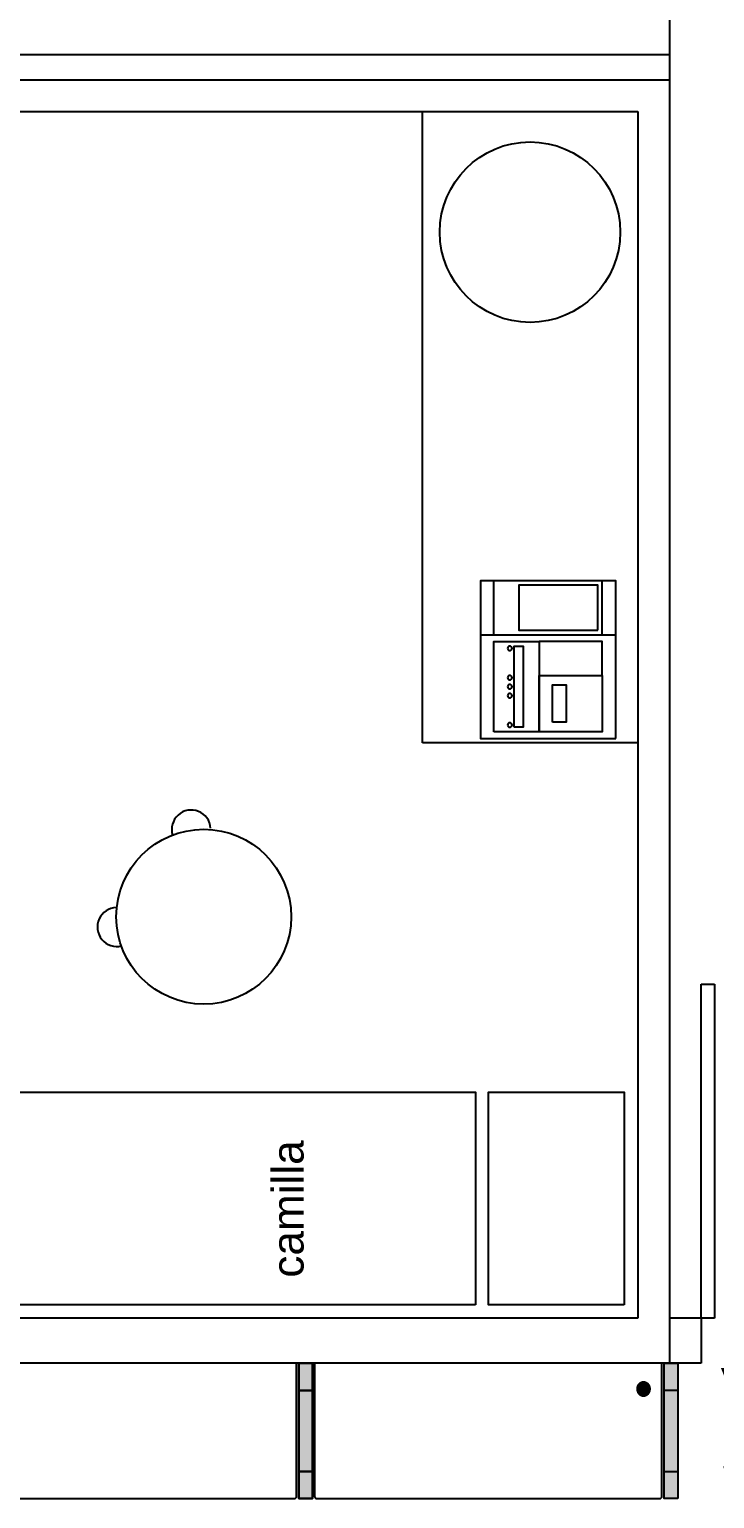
# Model space of a CAD drawing. Extents: x -62916 to 126930, y -44595 to 9525.
# Drawn here: x -14796 to -13277, y -22570 to -19314 of the extents above; entities that cross this region are included whole.
import ezdxf
from ezdxf.enums import TextEntityAlignment as Align

# ---------------------------------------------------------------- set-up
doc = ezdxf.new("R2010")
doc.units = 0
doc.header["$LTSCALE"] = 1000
doc.header["$MEASUREMENT"] = 0
doc.linetypes.add('Discontinua JB', pattern=[0.75, 0.5, -0.25])
doc.layers.get('0').update_dxf_attribs({"linetype": 'CONTINUOUS'})
for name, color, linetype in [('ALZADO', 7, 'CONTINUOUS'), ('CARPINTERIA', 4, 'CONTINUOUS'), ('Linea Capa Color 0000 JB', 7, 'CONTINUOUS'), ('Linea Capa Color 0140 Blau Vidre JB', 140, 'CONTINUOUS'), ('Mobiliario', 8, 'CONTINUOUS'), ('MURO', 2, 'CONTINUOUS')]:
    doc.layers.add(name, color=color, linetype=linetype)
doc.layers.add('textos DT ocultar', color=7, linetype='CONTINUOUS', lineweight=13)
doc.styles.add('ARIAL', font='Arial.ttf')

# ---------------------------------------------------------------- blocks, each defined once
blk = doc.blocks.new('ap_reflotron')
at = {"color": 140}
blk.add_lwpolyline([(0, 0), (0.35, 0), (0.35, -0.3), (0, -0.3)], close=True, dxfattribs=at)
blk.add_lwpolyline([(0.23, -0.3), (0.23, 0)])
at = {"color": 251}
for points in [[(0.015, -0.17), (0.14, -0.17), (0.14, -0.03), (0.015, -0.03)], [(0.14, -0.03), (0.215, -0.03), (0.215, -0.17), (0.14, -0.17)], [(0.24, -0.04), (0.34, -0.04), (0.34, -0.215), (0.24, -0.215)], [(0.03625, -0.14), (0.11875, -0.14), (0.11875, -0.11), (0.03625, -0.11)], [(0.015, -0.27), (0.215, -0.27), (0.215, -0.17), (0.015, -0.17)], [(0.025, -0.225), (0.205, -0.225), (0.205, -0.205), (0.025, -0.205)]]:
    blk.add_lwpolyline(points, close=True, dxfattribs=at)
for points in [[(0.23, -0.03), (0.35, -0.03)], [(0.23, -0.27), (0.35, -0.27)]]:
    blk.add_lwpolyline(points, dxfattribs=at)
for centre in [(0.03, -0.235), (0.095, -0.235), (0.115, -0.235), (0.135, -0.235), (0.2, -0.235)]:
    blk.add_circle(centre, 0.005, dxfattribs=at)

msp = doc.modelspace()

# ---------------------------------------------------------------- hatches: boundary and pattern name
at = {"layer": 'Linea Capa Color 0000 JB', "ltscale": 10}
h = msp.add_hatch(color=256, dxfattribs=at)
h.set_gradient(color1=(214, 214, 214), color2=(214, 214, 214), tint=1)
h.paths.add_polyline_path([(-15008.4, -22570.4), (-14978.4, -22570.4), (-14978.4, -22270.4), (-15008.4, -22270.4)])
h.paths.add_polyline_path([(-14168.4, -22570.4), (-14198.4, -22570.4), (-14198.4, -22270.4), (-14168.4, -22270.4)])
h = msp.add_hatch(color=256, dxfattribs=at)
h.set_gradient(color1=(214, 214, 214), color2=(214, 214, 214), tint=1)
h.paths.add_polyline_path([(-14198.4, -22570.4), (-14168.4, -22570.4), (-14168.4, -22270.4), (-14198.4, -22270.4)])
h.paths.add_polyline_path([(-13358.4, -22570.4), (-13388.4, -22570.4), (-13388.4, -22270.4), (-13358.4, -22270.4)])

# ---------------------------------------------------------------- linework, layer by layer
at = {"layer": 'ALZADO', "ltscale": 0.5}
for p, q in [((-13376.7, -19370.4), (-13376.7, -22170.4)), ((-16491.7, -19425.4), (-13376.7, -19425.4)), ((-16491.7, -19495.4), (-13446.7, -19495.4)), ((-13446.7, -19495.4), (-13446.7, -22170.4)), ((-13446.7, -22170.4), (-16656.7, -22170.4)), ((-13376.7, -22170.4), (-13376.7, -22270.4)), ((-13306.7, -22270.4), (-16656.7, -22270.4))]:
    msp.add_line(p, q, dxfattribs=at)
at = {"layer": 'CARPINTERIA'}
for p, q in [((-13306.7, -22170.4), (-13306.7, -21430.4)), ((-13306.7, -21430.4), (-13276.7, -21430.4)), ((-13276.7, -21430.4), (-13276.7, -22170.4)), ((-13276.7, -22170.4), (-13376.7, -22170.4)), ((-13306.7, -22170.4), (-13306.7, -22270.4)), ((-13276.7, -22170.4), (-13306.7, -22170.4))]:
    msp.add_line(p, q, dxfattribs=at)
at = {"layer": 'Linea Capa Color 0000 JB', "linetype": 'Discontinua JB', "ltscale": 3}
for points in [[(-14168.4, -22330.4), (-14198.4, -22330.4), (-14198.4, -22270.4), (-14168.4, -22270.4)], [(-14198.4, -22330.4), (-14168.4, -22330.4), (-14168.4, -22270.4), (-14198.4, -22270.4)], [(-13358.4, -22330.4), (-13388.4, -22330.4), (-13388.4, -22270.4), (-13358.4, -22270.4)], [(-14168.4, -22570.4), (-14198.4, -22570.4), (-14198.4, -22510.4), (-14168.4, -22510.4)], [(-14198.4, -22570.4), (-14168.4, -22570.4), (-14168.4, -22510.4), (-14198.4, -22510.4)], [(-13358.4, -22570.4), (-13388.4, -22570.4), (-13388.4, -22510.4), (-13358.4, -22510.4)]]:
    msp.add_lwpolyline(points, close=True, dxfattribs=at)
at = {"layer": 'Linea Capa Color 0000 JB', "ltscale": 10}
for points in [[(-14168.4, -22570.4), (-14198.4, -22570.4), (-14198.4, -22270.4), (-14168.4, -22270.4)], [(-14198.4, -22570.4), (-14168.4, -22570.4), (-14168.4, -22270.4), (-14198.4, -22270.4)], [(-13358.4, -22570.4), (-13388.4, -22570.4), (-13388.4, -22270.4), (-13358.4, -22270.4)]]:
    msp.add_lwpolyline(points, close=True, dxfattribs=at)
at = {"layer": 'Linea Capa Color 0140 Blau Vidre JB', "ltscale": 10}
for p, q in [((-14203.4, -22270.4), (-14973.4, -22270.4)), ((-14203.4, -22565.4), (-14203.4, -22270.4)), ((-13393.4, -22270.4), (-14163.4, -22270.4)), ((-14163.4, -22270.4), (-14163.4, -22565.4)), ((-13393.4, -22565.4), (-13393.4, -22270.4)), ((-14968.4, -22570.4), (-14208.4, -22570.4)), ((-14158.4, -22570.4), (-13398.4, -22570.4))]:
    msp.add_line(p, q, dxfattribs=at)
for centre, start, end in [((-14208.4, -22565.4), 270, 0), ((-14158.4, -22565.4), 180, 270), ((-13398.4, -22565.4), 270, 0)]:
    msp.add_arc(centre, 5, start, end, dxfattribs=at)
at = {"layer": 'Mobiliario', "ltscale": 0.5}
for p, q in [((-13924.5, -20895.4), (-13924.5, -19495.4)), ((-13924.5, -19495.4), (-13446.7, -19495.4)), ((-13446.7, -19495.4), (-13446.7, -21238.1)), ((-13446.7, -20895.4), (-13924.5, -20895.4))]:
    msp.add_line(p, q, dxfattribs=at)
for points in [[(-13806.4, -22140.6), (-15082.8, -22140.6), (-15082.8, -21669.2), (-13806.4, -21669.2)], [(-13477.3, -22140.6), (-13777.7, -22140.6), (-13777.7, -21669.2), (-13477.3, -21669.2)]]:
    msp.add_lwpolyline(points, close=True, dxfattribs=at)
at = {"layer": 'Mobiliario'}
msp.add_circle((-13685.8, -19763.2), 200, dxfattribs=at)
at = {"layer": 'Mobiliario', "ltscale": 0.5}
msp.add_circle((-14409.1, -21280.6), 193.8, dxfattribs=at)
for centre, start, end in [((-14436.9, -21087.1), 3.9866, 196.7493), ((-14601.8, -21303.5), 91.2593, 284.022)]:
    msp.add_arc(centre, 43.1, start, end, dxfattribs=at)
at = {"layer": 'MURO', "ltscale": 0.5}
msp.add_lwpolyline([(-13376.7, -18000.4), (-13376.7, -19370.4), (-16656.7, -19370.4), (-16656.7, -17020.4), (-21226.7, -17020.4)], dxfattribs=at)

# ---------------------------------------------------------------- block references
at = {"layer": 'Mobiliario', "color": 140, "xscale": -1000, "yscale": 1000, "zscale": 1000, "rotation": 270}
msp.add_blockref('ap_reflotron', (-13495.8, -20885.7), dxfattribs=at)

# ---------------------------------------------------------------- texts
at = {"layer": 'Mobiliario', "ltscale": 0.5, "style": 'ARIAL'}
msp.add_text('camilla', height=70.05, rotation=90, dxfattribs=at).set_placement((-14187.8, -21776.2), align=Align.RIGHT)
at = {"layer": 'textos DT ocultar', "color": 6, "insert": (-13455.2, -22280.8), "char_height": 64, "width": 2052.392, "attachment_point": 1, "style": 'ARIAL'}
msp.add_mtext('\\pxi-3,l3,t3;{\\fSymbol|b0|i0|c2|p18;\\H1.4063x;·^I}{\\H1.4063x;VINILO LOGO y CONSULTA SALUD\\P\\pi0,l0,tz;\\H0.66664x;\\P\\P\\P                                    \\P \\H0.99997x;      \\P                        \\P\\pi13.128;              }', dxfattribs=at)

# ---------------------------------------------------------------- wipeouts: each hides what was drawn before it
at = {"ltscale": 0.5}
msp.add_wipeout([(-14747.8, -20416.8), (-14747.6, -20399.4), (-14747.5, -20386), (-14705.6, -20384.6), (-14661.5, -20382.6), (-14657.1, -20389.9), (-14653.5, -20394.1), (-14651.4, -20395.6), (-14648.2, -20396.8), (-14646.2, -20397.2), (-14643.8, -20397.4), (-14640.8, -20397.2), (-14638.5, -20396.8), (-14635.2, -20395.7), (-14632.6, -20394.2), (-14630, -20392.1), (-14628.1, -20390.1), (-14624.6, -20385.4), (-14620.8, -20378.5), (-14617.7, -20372.2), (-14614.2, -20362.8), (-14611.6, -20353.6), (-14609.8, -20347.1), (-14608, -20338.6), (-14606.8, -20331.6), (-14606.1, -20324.3), (-14604.2, -20306.1), (-14602.8, -20283.6), (-14600.9, -20244.3), (-14600.2, -20201.2), (-14602.2, -20158.6), (-14605.6, -20110), (-14610.1, -20074.3), (-14616.5, -20051), (-14619.6, -20042.8), (-14626.6, -20027.1), (-14631.9, -20021.5), (-14636.9, -20017.6), (-14644.1, -20014.4), (-14648.4, -20014.7), (-14653.7, -20015.7), (-14658.2, -20018.7), (-14661.8, -20023.4), (-14663.9, -20027.9), (-14750.9, -20026.5), (-14751.3, -20011.2), (-14751.4, -20000.8), (-14751.8, -19997.7), (-14752, -19996.8), (-14752.3, -19996.1), (-14753.2, -19994.8), (-14804.7, -19989.2), (-14829.3, -19987.5), (-14876.4, -19985.9), (-14899.7, -19985.4), (-14923, -19986.9), (-14946, -19990.8), (-14961.1, -19994.9), (-14985.7, -20003.8), (-15000.8, -20011.6), (-15016.4, -20020), (-15036.5, -20035.3), (-15054.8, -20051.2), (-15071.1, -20070.3), (-15083.8, -20088.3), (-15095.8, -20109.6), (-15104.7, -20129.7), (-15111.2, -20149.6), (-15115.6, -20170.5), (-15118, -20190.7), (-15118.8, -20211.9), (-15117.3, -20234.8), (-15112.4, -20256.6), (-15106.7, -20281), (-15096.6, -20302.7), (-15085.8, -20323.9), (-15071.6, -20344), (-15058, -20359.6), (-15042.4, -20375.3), (-15018.8, -20393.2), (-14999.8, -20404.6), (-14978.5, -20414.4), (-14957, -20420.9), (-14934.7, -20426.3), (-14916, -20428.7), (-14894.9, -20429.2), (-14855.6, -20428.3), (-14816.1, -20425.7), (-14781.8, -20421.9), (-14749.3, -20417.3), (-14748.9, -20417.3), (-14748.3, -20417.1), (-14748, -20416.9)], dxfattribs=at).dxf.layer = 'Mobiliario'

doc.saveas('drawing.dxf')
